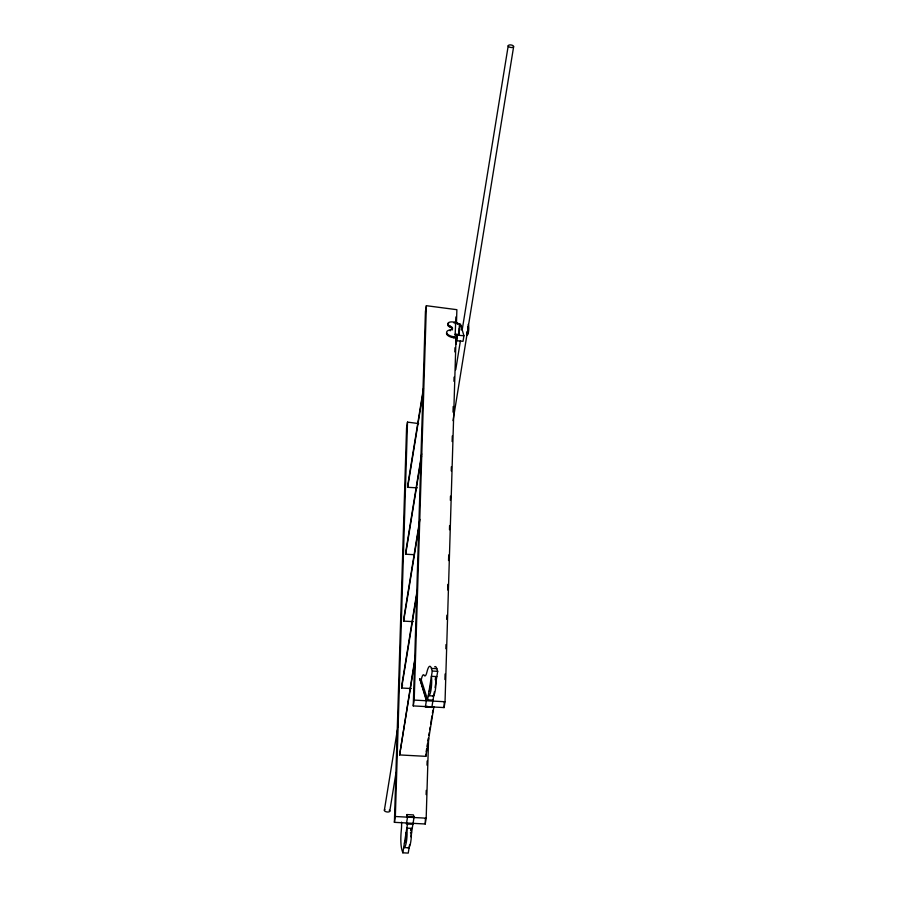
<?xml version="1.0" encoding="UTF-8"?>
<svg xmlns="http://www.w3.org/2000/svg" width="898" height="898" viewBox="0 0 898 898"><rect width="100%" height="100%" fill="white"/><g stroke="black" fill="none" stroke-linecap="round" stroke-linejoin="round"><path stroke-width="1.35" d="M428.593 738.358L426.18 818.179L425.237 823.994L394.402 822.332L406.558 427.942L407.501 422.116L418.603 423.564M394.402 822.332L395.344 816.506L407.501 422.116M411.295 688.542L401.631 688.025L401.698 685.803L417.155 590.413M413.316 621.64L403.651 621.124L403.718 618.902L419.849 519.37M413.956 554.672L405.671 554.223L405.739 552.001L421.645 453.849M417.357 487.839L407.692 487.322L407.759 485.1L423.441 388.329M433.914 706.569L425.843 756.341L399.61 754.926L415.359 655.933M456.038 337.693L445.038 701.753L444.095 707.579L413.26 705.907L425.428 311.516L426.37 305.702L456.88 309.687L456.498 322.292M413.26 705.907L414.203 700.092L426.37 305.702M425.843 756.341L425.91 754.264M425.237 823.994L425.405 818.392M426.123 794.595L426.247 790.386M427.01 765.186L427.134 760.988M456.251 341.431L456.173 344.035L457.34 335.302L455.151 335.01L455.634 323.302L460.494 324.055L463.929 335.762L463.031 341.296L456.51 340.724M444.095 707.579L444.263 701.978M444.937 679.573L445.105 673.971M445.868 648.771L446.003 644.562M446.755 619.362L446.89 615.164M447.653 589.952L447.821 584.351M448.54 560.554L448.708 554.953M449.471 529.741L449.595 525.543M450.358 500.343L450.482 496.145M451.245 470.934L451.368 466.736M452.132 441.535L452.3 435.934M453.019 412.126L453.187 406.525M453.95 381.324L454.074 377.115M454.837 351.915L454.972 347.717M455.724 322.505L455.903 316.904M457.677 324.167L457.711 322.921L454.343 322.225A5.321 2.447 9.2 0 0 448.181 322.921A5.321 2.447 9.2 0 0 450.459 326.277A4.49 2.065 9.2 0 1 450.358 329.858L450.201 330.823M459.383 324.301L459.058 335.044L457.408 335.19L463.929 335.762M459.058 335.044L459.26 328.331M407.692 487.322L423.373 390.551M405.671 554.223L421.577 456.061M452.154 330.004A4.49 2.065 9.2 0 0 450.302 327.254L450.459 326.277M403.651 621.124L418.883 527.115M454.186 323.201L454.343 322.225M455.477 324.279L455.634 323.302M456.027 338.063L453.838 337.783L453.995 336.806A7.487 3.435 9.2 0 1 446.856 333.315A7.487 3.435 9.2 0 1 450.358 329.858M455.151 335.01L455.308 334.045L459.136 334.561M455.645 340.387L456.184 337.087L457.284 337.244M456.712 339.455L457.419 334.819M401.631 688.025L417.087 592.635M384.378 810.176L397.387 729.85M397.836 727.077L398.285 724.304M455.724 369.774L460.438 340.69M462.234 329.611L508.234 45.697M389.766 811.208L396.052 772.426M453.041 420.657L513.622 46.73A2.75 1.268 9.2 0 0 509.896 44.9A2.75 1.268 9.2 0 0 509.267 47.01A2.75 1.268 9.2 0 0 513.622 46.73M399.61 754.926L415.291 658.155M410.88 836.801L414.079 817.034L413.406 814.913L406.917 814.565L407.423 816.899M406.917 814.565L407.591 816.675L406.412 823.96L412.9 824.308M426.292 700.485L419.781 678.63L426.528 699.778L425.349 707.052L431.848 707.4L434.396 691.651M409.623 844.569L408.242 853.1L402.832 852.808L407.49 824.016M431.433 668.404L432.275 671.042L427.616 699.834L421.252 679.898A12.056 2.425 -86.9 0 1 424.44 675.734A12.303 2.481 -86.9 0 0 426.954 671.962A17.477 3.525 -86.9 0 1 431.433 668.404L436.843 668.696L437.685 671.334L435.047 687.644M410.801 830.549L411.149 828.371A11.775 2.368 -86.9 0 1 410.768 841.774A11.775 2.368 -86.9 0 1 408.006 847.779M435.227 679.808L435.755 676.542A11.775 2.368 -86.9 0 1 435.362 689.945A11.775 2.368 -86.9 0 1 432.611 695.95M426.168 751.851L426.606 749.078M427.055 746.317L427.504 743.555M427.953 740.783L428.402 738.021M428.851 735.26L429.3 732.487M429.749 729.726L430.198 726.965M430.647 724.203L431.983 715.908M432.432 713.135L432.881 710.374M428.986 691.359L429.244 691.157A7.33 1.482 -86.9 0 0 430.759 681.818L430.714 680.673M404.392 843.188L404.65 842.986A7.33 1.482 -86.9 0 0 406.165 833.647L406.121 832.491M432.275 671.042L437.685 671.334M436.832 676.598L431.422 676.306A11.775 2.368 -86.9 0 1 431.029 689.709A11.775 2.368 -86.9 0 1 428.279 695.714L433.689 696.006M420.163 679.842L421.252 679.898M426.528 699.778L433.027 700.126M414.203 700.092L445.038 701.753M425.349 706.299L427.942 706.445M407.591 816.675L414.079 817.034M395.344 816.506L426.18 818.179M412.238 828.427L406.828 828.136A11.775 2.368 -86.9 0 1 406.435 841.538A11.775 2.368 -86.9 0 1 403.685 847.544L409.095 847.835M410.453 832.727L411.531 832.783M453.995 336.806L456.184 337.087M402.832 852.808L401.99 850.159A17.477 3.525 -86.9 0 1 401.294 830.381A12.303 2.481 -86.9 0 0 401.574 822.141M407.759 485.1A2.29 1.055 9.2 0 1 408.152 484.572M405.739 552.001A2.29 1.055 9.2 0 1 406.3 551.394M403.718 618.902A2.29 1.055 9.2 0 1 404.459 618.228M389.238 810.187A2.75 1.268 9.2 0 1 388.901 811.871A2.75 1.268 9.2 0 1 385.22 811.388A2.75 1.268 9.2 0 1 384.916 809.637M401.698 685.803A2.29 1.055 9.2 0 1 402.652 685.073M399.677 752.704A2.29 1.055 9.2 0 1 400.07 752.176M434.666 666.81A17.477 3.525 -86.9 0 1 436.843 668.696M453.838 337.783A7.487 3.435 9.2 0 1 446.575 332.765M450.302 327.254A5.321 2.447 9.2 0 1 448.63 323.46M467.779 326.344A3.581 0.718 -86.9 0 1 467.937 330.318M467.667 331.934A3.581 0.718 -86.9 0 1 466.646 332.069M468.318 326.749A5.242 1.055 -86.9 0 1 467.858 333.079A5.242 1.055 -86.9 0 1 466.533 334.067M468.195 324.414A5.242 1.055 -86.9 0 1 468.644 330.722A5.242 1.055 -86.9 0 1 467.162 334.584M468.307 327.871A3.132 0.629 -86.9 0 1 468.318 329.42M468.161 330.992A3.132 0.629 -86.9 0 1 467.869 332.17M460.27 326.064A3.581 0.718 -86.9 0 1 461.067 326.221A3.581 0.718 -86.9 0 1 461.145 329.948"/></g></svg>
